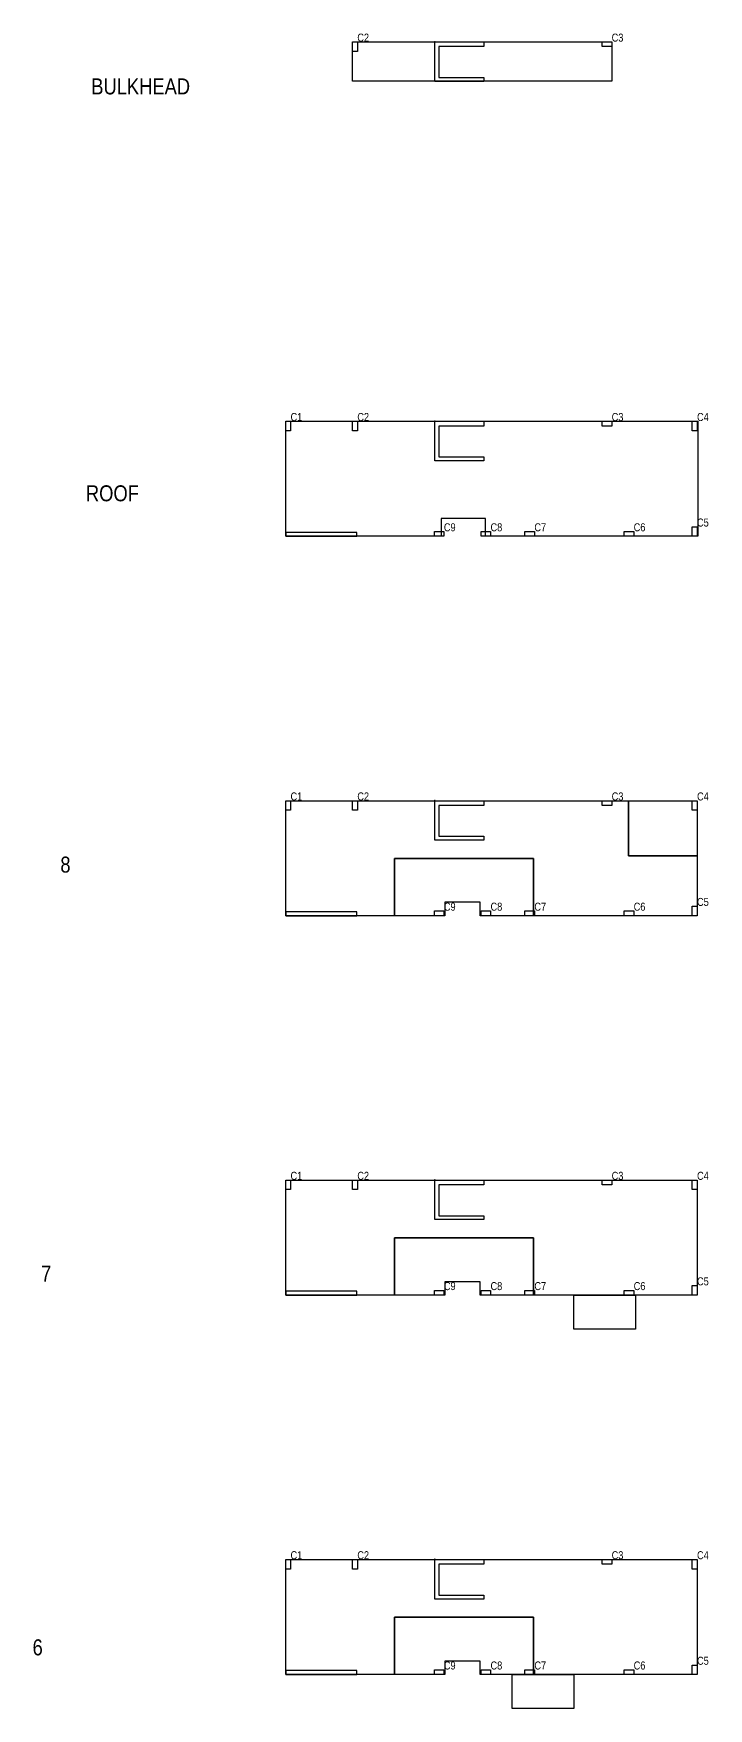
# Model space of a CAD drawing. Header units: inches. Extents: x 6 to 1742, y 2 to 8954.
# Drawn here: x 26 to 1734, y 4716 to 8954 of the extents above; entities that cross this region are included whole.
import ezdxf

# ---------------------------------------------------------------- set-up
doc = ezdxf.new("R2010")
doc.units = ezdxf.units.IN
doc.header["$MEASUREMENT"] = 0
doc.header["$PDMODE"] = 98
for name, color, linetype in [('ADDITIONAL-LOAD', 3, 'Continuous'), ('BOUNDARY', 5, 'Continuous'), ('COL', 6, 'Continuous'), ('COL-LABEL', 2, 'Continuous'), ('datum', 7, 'Continuous'), ('STORY', 1, 'Continuous'), ('WALL', 1, 'Continuous')]:
    doc.layers.add(name, color=color, linetype=linetype)
doc.styles.add('3-32 ANNOTATIVE', font='Arial Narrow.ttf', dxfattribs={"height": 0.09375})

msp = doc.modelspace()

# ---------------------------------------------------------------- linework, layer by layer
at = {"layer": 'ADDITIONAL-LOAD'}
for points in [[(833.8, 8932.8), (1489.3, 8932.8), (1489.3, 8833.1), (833.8, 8833.1)], [(664.8, 7972.8), (1533.5, 7972.8), (1707.3, 7972.8), (1707.3, 7825.8), (1707.3, 7681.8), (1293.8, 7681.8), (1170, 7681.8), (1169.8, 7726.8), (1057.8, 7726.8), (1057.8, 7681.8), (941.8, 7681.8), (664.8, 7681.8)], [(1531.5, 7012.8), (1705.3, 7012.8), (1705.3, 6873.6), (1531.5, 6873.6)], [(939.8, 6866.8), (1291.8, 6866.8), (1291.8, 6721.8), (1156.8, 6721.8), (1156.8, 6755.8), (1066.9, 6755.8), (1066.9, 6721.8), (939.8, 6721.8)], [(939.8, 5906.8), (1291.8, 5906.8), (1291.8, 5761.8), (1156.8, 5761.8), (1156.8, 5795.8), (1066.9, 5795.8), (1066.9, 5761.8), (939.8, 5761.8)], [(1393.8, 5761.8), (1549.8, 5761.8), (1549.8, 5675.8), (1393.8, 5675.8)], [(939.8, 4946.8), (1291.8, 4946.8), (1291.8, 4801.8), (1156.8, 4801.8), (1156.8, 4835.8), (1066.9, 4835.8), (1066.9, 4801.8), (939.8, 4801.8)], [(1237.8, 4801.8), (1393.8, 4801.8), (1393.8, 4715.8), (1237.8, 4715.8)]]:
    msp.add_lwpolyline(points, close=True, dxfattribs=at)
at = {"layer": 'BOUNDARY'}
for points in [[(664.8, 7012.8), (1531.5, 7012.8), (1531.5, 6873.6), (1705.3, 6873.6), (1705.3, 6721.8), (1291.8, 6721.8), (1291.8, 6866.8), (939.8, 6866.8), (939.8, 6721.8), (664.8, 6721.8)], [(664.8, 6052.8), (1531.5, 6052.8), (1705.3, 6052.8), (1705.3, 5913.6), (1705.3, 5761.8), (1291.8, 5761.8), (1291.8, 5906.8), (939.8, 5906.8), (939.8, 5761.8), (664.8, 5761.8)], [(664.8, 5092.8), (1531.5, 5092.8), (1705.3, 5092.8), (1705.3, 4953.6), (1705.3, 4801.8), (1291.8, 4801.8), (1291.8, 4946.8), (939.8, 4946.8), (939.8, 4801.8), (664.8, 4801.8)]]:
    msp.add_lwpolyline(points, close=True, dxfattribs=at)
at = {"layer": 'COL'}
for points in [[(833.8, 8932.8), (845.8, 8932.8), (845.8, 8908.8), (833.8, 8908.8)], [(1465.3, 8932.8), (1489.3, 8932.8), (1489.3, 8920.8), (1465.3, 8920.8)], [(664.8, 7972.8), (676.8, 7972.8), (676.8, 7948.8), (664.8, 7948.8)], [(833.8, 7972.8), (845.8, 7972.8), (845.8, 7948.8), (833.8, 7948.8)], [(1465.3, 7972.8), (1489.3, 7972.8), (1489.3, 7960.8), (1465.3, 7960.8)], [(1693.3, 7972.8), (1705.3, 7972.8), (1705.3, 7948.8), (1693.3, 7948.8)], [(1040.8, 7693.8), (1064.8, 7693.8), (1064.8, 7681.8), (1040.8, 7681.8)], [(1158.8, 7693.8), (1182.8, 7693.8), (1182.8, 7681.8), (1158.8, 7681.8)], [(1269.8, 7693.8), (1293.8, 7693.8), (1293.8, 7681.8), (1269.8, 7681.8)], [(1521, 7693.8), (1545, 7693.8), (1545, 7681.8), (1521, 7681.8)], [(1693.3, 7705.8), (1705.3, 7705.8), (1705.3, 7681.8), (1693.3, 7681.8)], [(664.8, 7012.8), (676.8, 7012.8), (676.8, 6988.8), (664.8, 6988.8)], [(833.8, 7012.8), (845.8, 7012.8), (845.8, 6988.8), (833.8, 6988.8)], [(1465.3, 7012.8), (1489.3, 7012.8), (1489.3, 7000.8), (1465.3, 7000.8)], [(1693.3, 7012.8), (1705.3, 7012.8), (1705.3, 6988.8), (1693.3, 6988.8)], [(1693.3, 6745.8), (1705.3, 6745.8), (1705.3, 6721.8), (1693.3, 6721.8)], [(1040.8, 6733.8), (1064.8, 6733.8), (1064.8, 6721.8), (1040.8, 6721.8)], [(1158.8, 6733.8), (1182.8, 6733.8), (1182.8, 6721.8), (1158.8, 6721.8)], [(1269.8, 6733.8), (1293.8, 6733.8), (1293.8, 6721.8), (1269.8, 6721.8)], [(1521, 6733.8), (1545, 6733.8), (1545, 6721.8), (1521, 6721.8)], [(664.8, 6052.8), (676.8, 6052.8), (676.8, 6028.8), (664.8, 6028.8)], [(833.8, 6052.8), (845.8, 6052.8), (845.8, 6028.8), (833.8, 6028.8)], [(1465.3, 6052.8), (1489.3, 6052.8), (1489.3, 6040.8), (1465.3, 6040.8)], [(1693.3, 6052.8), (1705.3, 6052.8), (1705.3, 6028.8), (1693.3, 6028.8)], [(1040.8, 5773.8), (1064.8, 5773.8), (1064.8, 5761.8), (1040.8, 5761.8)], [(1158.8, 5773.8), (1182.8, 5773.8), (1182.8, 5761.8), (1158.8, 5761.8)], [(1269.8, 5773.8), (1293.8, 5773.8), (1293.8, 5761.8), (1269.8, 5761.8)], [(1521, 5773.8), (1545, 5773.8), (1545, 5761.8), (1521, 5761.8)], [(1693.3, 5785.8), (1705.3, 5785.8), (1705.3, 5761.8), (1693.3, 5761.8)], [(664.8, 5092.8), (676.8, 5092.8), (676.8, 5068.8), (664.8, 5068.8)], [(833.8, 5092.8), (845.8, 5092.8), (845.8, 5068.8), (833.8, 5068.8)], [(1465.3, 5092.8), (1489.3, 5092.8), (1489.3, 5080.8), (1465.3, 5080.8)], [(1693.3, 5092.8), (1705.3, 5092.8), (1705.3, 5068.8), (1693.3, 5068.8)], [(1040.8, 4813.8), (1064.8, 4813.8), (1064.8, 4801.8), (1040.8, 4801.8)], [(1158.8, 4813.8), (1182.8, 4813.8), (1182.8, 4801.8), (1158.8, 4801.8)], [(1269.8, 4813.8), (1293.8, 4813.8), (1293.8, 4801.8), (1269.8, 4801.8)], [(1521, 4813.8), (1545, 4813.8), (1545, 4801.8), (1521, 4801.8)], [(1693.3, 4825.8), (1705.3, 4825.8), (1705.3, 4801.8), (1693.3, 4801.8)]]:
    msp.add_lwpolyline(points, close=True, dxfattribs=at)
at = {"layer": 'datum'}
for p in [(1041.8, 8932.8), (1041.8, 7972.8), (1041.8, 7012.8), (1041.8, 6052.8), (1041.8, 5092.8)]:
    msp.add_point(p, dxfattribs=at)
at = {"layer": 'WALL'}
for points in [[(1165.8, 8920.8), (1165.8, 8920.8), (1051.8, 8920.8), (1051.8, 8842.8), (1165.8, 8842.8), (1165.8, 8832.8), (1041.8, 8832.8), (1041.8, 8932.8), (1165.8, 8932.8)], [(1165.8, 7960.8), (1165.8, 7960.8), (1051.8, 7960.8), (1051.8, 7882.8), (1165.8, 7882.8), (1165.8, 7872.8), (1041.8, 7872.8), (1041.8, 7972.8), (1165.8, 7972.8)], [(664.8, 7681.8), (844.8, 7681.8), (844.8, 7691.8), (664.8, 7691.8)], [(1165.8, 7000.8), (1165.8, 7000.8), (1051.8, 7000.8), (1051.8, 6922.8), (1165.8, 6922.8), (1165.8, 6912.8), (1041.8, 6912.8), (1041.8, 7012.8), (1165.8, 7012.8)], [(664.8, 6721.8), (844.8, 6721.8), (844.8, 6731.8), (664.8, 6731.8)], [(1165.8, 6040.8), (1165.8, 6040.8), (1051.8, 6040.8), (1051.8, 5962.8), (1165.8, 5962.8), (1165.8, 5952.8), (1041.8, 5952.8), (1041.8, 6052.8), (1165.8, 6052.8)], [(664.8, 5761.8), (844.8, 5761.8), (844.8, 5771.8), (664.8, 5771.8)], [(1165.8, 5080.8), (1165.8, 5080.8), (1051.8, 5080.8), (1051.8, 5002.8), (1165.8, 5002.8), (1165.8, 4992.8), (1041.8, 4992.8), (1041.8, 5092.8), (1165.8, 5092.8)], [(664.8, 4801.8), (844.8, 4801.8), (844.8, 4811.8), (664.8, 4811.8)]]:
    msp.add_lwpolyline(points, close=True, dxfattribs=at)

# ---------------------------------------------------------------- texts
at = {"layer": 'COL-LABEL', "char_height": 20.25, "attachment_point": 1, "style": '3-32 ANNOTATIVE'}
for s, insert in [('C2', (845.8, 8953.8)), ('C3', (1489.3, 8953.8)), ('C1', (676.8, 7993.8)), ('C2', (845.8, 7993.8)), ('C3', (1489.3, 7993.8)), ('C4', (1705.3, 7993.8)), ('C9', (1064.8, 7714.8)), ('C8', (1182.8, 7714.8)), ('C7', (1293.8, 7714.8)), ('C6', (1545, 7714.8)), ('C5', (1705.3, 7726.8)), ('C1', (676.8, 7033.8)), ('C2', (845.8, 7033.8)), ('C3', (1489.3, 7033.8)), ('C4', (1705.3, 7033.8)), ('C9', (1064.8, 6754.8)), ('C8', (1182.8, 6754.8)), ('C7', (1293.8, 6754.8)), ('C6', (1545, 6754.8)), ('C5', (1705.3, 6766.8)), ('C1', (676.8, 6073.8)), ('C2', (845.8, 6073.8)), ('C3', (1489.3, 6073.8)), ('C4', (1705.3, 6073.8)), ('C5', (1705.3, 5806.8)), ('C9', (1064.8, 5794.8)), ('C8', (1182.8, 5794.8)), ('C7', (1293.8, 5794.8)), ('C6', (1545, 5794.8)), ('C1', (676.8, 5113.8)), ('C2', (845.8, 5113.8)), ('C3', (1489.3, 5113.8)), ('C4', (1705.3, 5113.8)), ('C9', (1064.8, 4834.8)), ('C8', (1182.8, 4834.8)), ('C7', (1293.8, 4834.8)), ('C6', (1545, 4834.8)), ('C5', (1705.3, 4846.8))]:
    msp.add_mtext(s, dxfattribs=dict(at, insert=insert))
at = {"layer": 'STORY', "char_height": 40.5, "attachment_point": 1, "style": '3-32 ANNOTATIVE'}
for s, insert in [('BULKHEAD', (172.6, 8840.5)), ('ROOF', (159.1, 7810.9)), ('8', (94.4, 6871.4)), ('7', (45.7, 5836.4)), ('6', (24.1, 4890.8))]:
    msp.add_mtext(s, dxfattribs=dict(at, insert=insert))

doc.saveas('drawing.dxf')
